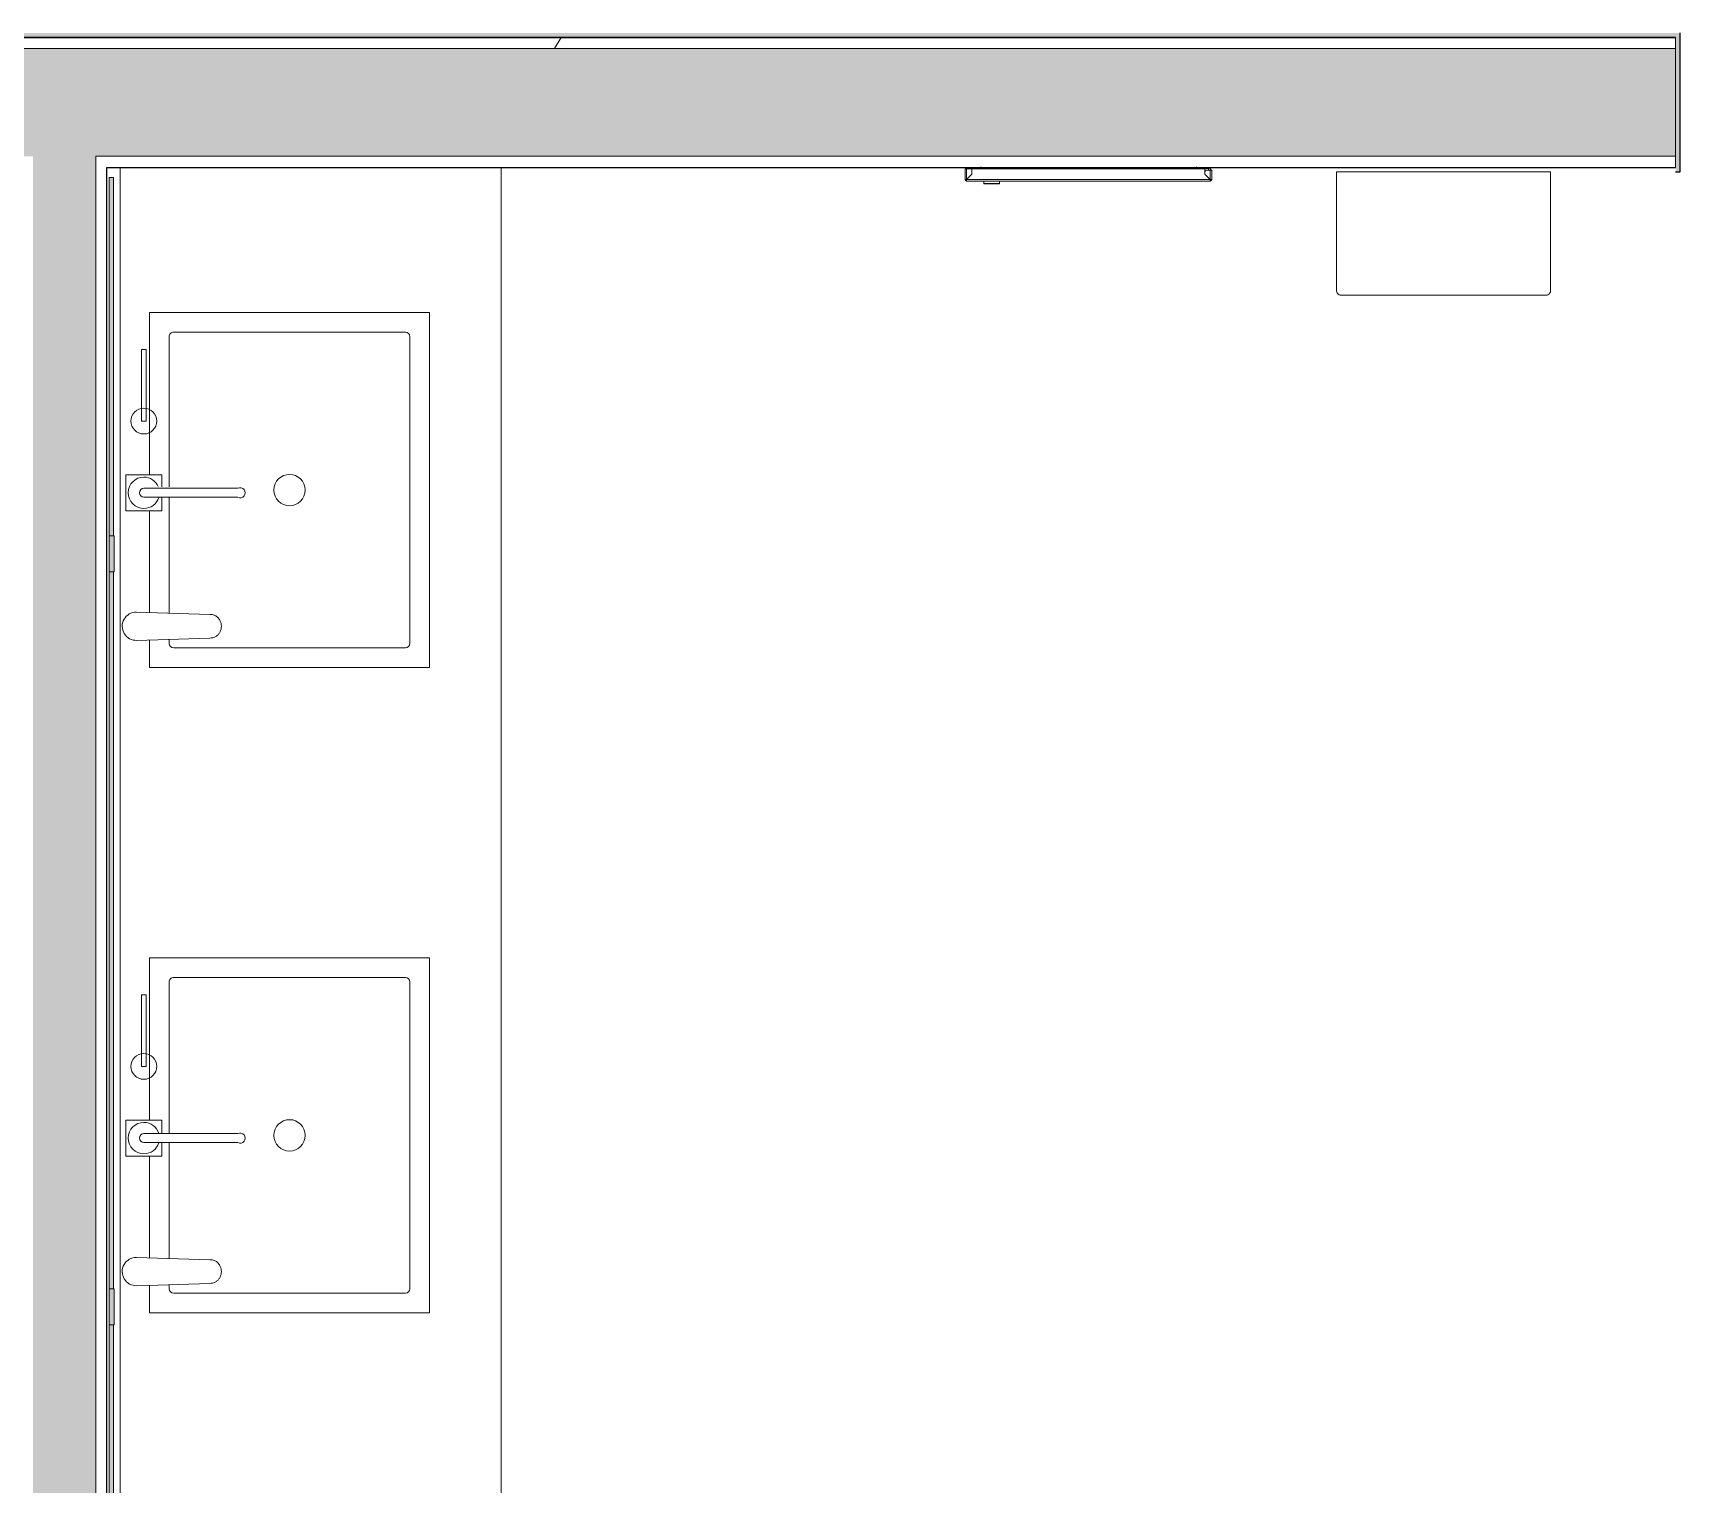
# Model space of a CAD drawing. Header units: inches. Extents: x 25369 to 33161, y -23509 to -20274.
# Drawn here: x 31447 to 31538.9, y -22508.6 to -22427.7 of the extents above; entities that cross this region are included whole.
import ezdxf

# ---------------------------------------------------------------- set-up
doc = ezdxf.new("R2010")
doc.units = ezdxf.units.IN
doc.header["$MEASUREMENT"] = 0
for name, color, linetype, lineweight in [('A-GENM', 13, 'Continuous', 9), ('A-WALL', 113, 'Continuous', 9), ('A-WALL-PATT', 111, 'Continuous', 25), ('I-WALL', 2, 'Continuous', 9), ('P-SANR-FIXT', 6, 'Continuous', 9), ('Q-CASE', 31, 'Continuous', 9), ('Q-SPCQ', 91, 'Continuous', 9)]:
    doc.layers.add(name, color=color, linetype=linetype, lineweight=lineweight)
pattern_1 = [(0, (5929.126, 0), (61.44, 15.36), [2.534, -43.546, 2.534, -43.546, -245.76]), (0, (5929.126, 0), (61.44, 15.36), [-92.16, 2.534, -89.626, 2.534, -43.546, -107.52]), (0, (5929.126, 0), (61.44, 15.36), [-230.4, 2.534, -28.186, 2.534, -74.266]), (120, (5952.166, 7.68), (-44.02215, 45.528601), [2.534, -43.546, 2.534, -43.546, -245.76]), (120, (5952.166, 7.68), (-44.02215, 45.528601), [-92.16, 2.534, -89.626, 2.534, -43.546, -107.52]), (120, (5952.166, 7.68), (-44.02215, 45.528601), [-230.4, 2.534, -28.186, 2.534, -74.266]), (240, (5959.846, 38.4), (-17.41785, -60.888601), [2.534, -43.546, 2.534, -43.546, -245.76]), (240, (5959.846, 38.4), (-17.41785, -60.888601), [-92.16, 2.534, -89.626, 2.534, -43.546, -107.52]), (240, (5959.846, 38.4), (-17.41785, -60.888601), [-230.4, 2.534, -28.186, 2.534, -74.266])]

# ---------------------------------------------------------------- blocks, each defined once
blk = doc.blocks.new('Dispenser_Disposal-Paper-Frost_Products_LTD_-Recessed-400A - Steel-Stainless-37173-Overall Floor Plan')
at = {"layer": 'Q-SPCQ', "color": 10, "lineweight": 13}
for p, q in [((25450.015, -22435.861), (25450.015, -22435.263)), ((25450.015, -22435.263), (25450.873, -22435.263)), ((25450.015, -22435.861), (25463.688, -22435.861)), ((25450.092, -22435.263), (25450.092, -22435.938)), ((25450.391, -22435.554), (25450.092, -22435.861)), ((25450.177, -22435.213), (25450.177, -22435.178)), ((25450.828, -22435.213), (25450.177, -22435.213)), ((25463.339, -22435.263), (25450.391, -22435.263)), ((25450.391, -22435.263), (25450.391, -22435.554)), ((25451.1, -22435.196), (25450.873, -22435.196)), ((25450.873, -22435.263), (25450.873, -22435.196)), ((25450.896, -22435.263), (25450.896, -22435.196)), ((25451.166, -22435.263), (25451.1, -22435.196)), ((25451.55, -22435.176), (25451.55, -22435.263)), ((25451.83, -22435.263), (25451.83, -22435.176)), ((25463.155, -22435.213), (25462.983, -22435.213)), ((25463.155, -22435.213), (25463.655, -22435.213)), ((25463.155, -22435.248), (25463.155, -22435.213)), ((25463.599, -22435.248), (25463.155, -22435.248)), ((25463.389, -22435.313), (25463.389, -22435.562)), ((25463.389, -22435.551), (25463.394, -22435.325)), ((25463.688, -22435.861), (25463.389, -22435.562)), ((25463.394, -22435.325), (25463.717, -22435.325)), ((25463.635, -22435.178), (25463.635, -22435.213)), ((25463.655, -22435.178), (25463.655, -22435.213)), ((25463.688, -22435.938), (25463.688, -22435.328)), ((25463.688, -22435.861), (25463.765, -22435.861)), ((25463.717, -22435.275), (25463.717, -22435.325)), ((25463.717, -22435.325), (25463.765, -22435.325)), ((25463.765, -22435.325), (25463.765, -22435.862)), ((25450.092, -22435.938), (25463.688, -22435.938)), ((25451.057, -22435.938), (25450.092, -22435.938)), ((25451.057, -22436.068), (25451.057, -22435.938)), ((25451.93, -22436.068), (25451.057, -22436.068)), ((25451.91, -22436.088), (25451.077, -22436.088)), ((25463.689, -22435.938), (25451.93, -22435.938)), ((25451.93, -22435.938), (25451.93, -22436.068))]:
    blk.add_line(p, q, dxfattribs=at)
for centre, radius, start, end in [((25450.092, -22435.861), 0.0768, 180, 270), ((25450.092, -22435.861), 0.029, 180, 270), ((25450.828, -22435.146), 0.0665, 270, 0), ((25450.828, -22435.146), 0.0665, 270, 312.1544), ((25462.983, -22435.146), 0.0665, 180, 270), ((25463.339, -22435.313), 0.05, 0, 90), ((25463.655, -22435.275), 0.0625, 153.896, 233.13011), ((25463.655, -22435.275), 0.0625, 302.41174, 90.07285), ((25463.655, -22435.275), 0.0625, 359.83907, 90), ((25463.689, -22435.862), 0.0763, 270, 0), ((25451.077, -22436.068), 0.02, 180, 270), ((25451.91, -22436.068), 0.02, 270, 0)]:
    blk.add_arc(centre, radius, start, end, dxfattribs=at)
blk = doc.blocks.new('Bradley-Washroom_Accessories-Mirrors-747_Standard - 84_ x 36_ _ BradEX-219120-Overall Floor Plan')
at = {"layer": 'Q-SPCQ'}
h = blk.add_hatch(color=7, dxfattribs=at)
h.paths.add_polyline_path([(25522.14, -22519.74), (25522.39, -22519.74), (25522.39, -22499.74), (25522.14, -22499.74), (25522.14, -22511.096)], flags=0)
h.paths.add_polyline_path([(25522.14, -22497.74), (25522.39, -22497.74), (25522.39, -22457.74), (25522.14, -22457.74), (25522.14, -22491.729)], flags=0)
h.paths.add_polyline_path([(25522.39, -22455.74), (25522.39, -22435.74), (25522.14, -22435.74), (25522.14, -22455.74)], flags=0)
for points in [[(25522.421, -22457.74), (25522.421, -22455.74), (25522.14, -22455.74), (25522.14, -22457.74)], [(25522.421, -22499.74), (25522.421, -22497.74), (25522.14, -22497.74), (25522.14, -22499.74)]]:
    blk.add_hatch(color=9, dxfattribs=at).paths.add_polyline_path(points, flags=0)
at = {"layer": 'Q-SPCQ', "color": 7}
for p, q in [((25522.14, -22455.74), (25522.14, -22435.74)), ((25522.39, -22435.74), (25522.14, -22435.74)), ((25522.39, -22435.74), (25522.39, -22455.74)), ((25522.14, -22455.74), (25522.421, -22455.74)), ((25522.14, -22457.74), (25522.14, -22455.74)), ((25522.421, -22457.74), (25522.421, -22455.74)), ((25522.421, -22457.74), (25522.14, -22457.74)), ((25522.14, -22497.74), (25522.14, -22457.74)), ((25522.39, -22457.74), (25522.39, -22497.74)), ((25522.14, -22497.74), (25522.421, -22497.74)), ((25522.14, -22499.74), (25522.14, -22497.74)), ((25522.421, -22499.74), (25522.421, -22497.74)), ((25522.421, -22499.74), (25522.14, -22499.74)), ((25522.14, -22519.74), (25522.14, -22499.74)), ((25522.39, -22499.74), (25522.39, -22519.74)), ((25522.14, -22519.74), (25522.39, -22519.74))]:
    blk.add_line(p, q, dxfattribs=at)
blk = doc.blocks.new('Counter Top - 24_ Depth-194481-Overall Floor Plan')
at = {"layer": 'Q-CASE', "color": 7}
for p, q in [((-47.262, 22), (36.863, 22)), ((37.863, 2.25), (37.863, 0)), ((37.863, 0.75), (-47.262, 0.75))]:
    blk.add_line(p, q, dxfattribs=at)
blk = doc.blocks.new('Soap_Dispenser-TOTO-TES1ADC-05 - Polished Chrome-194390-Overall Floor Plan')
at = {"layer": 'A-GENM', "color": 7}
for p, q in [((-0.791, 0), (-0.659, 4.099)), ((0.659, 4.099), (0.791, 0.026))]:
    blk.add_line(p, q, dxfattribs=at)
blk.add_arc((0, 0), 0.791, 180.00097, 1.85205, dxfattribs=at)
blk.add_open_spline([(-0.659, 4.099), (-0.661, 4.164), (-0.645, 4.29), (-0.56, 4.468), (-0.421, 4.611), (-0.207, 4.728), (0.085, 4.762), (0.346, 4.667), (0.507, 4.528), (0.598, 4.399), (0.652, 4.252), (0.661, 4.151), (0.659, 4.099)], degree=3, knots=[-1, -1, -1, -1, -0.903846, -0.807692, -0.711538, -0.615385, -0.461538, -0.307692, -0.230769, -0.153846, -0.076923, 0, 0, 0, 0], dxfattribs=at)
blk = doc.blocks.new('Faucet-Lavatory-Zurn-Z6920XL - Z6920-XL-ADM2-H4-162583-Overall Floor Plan')
at = {"layer": 'P-SANR-FIXT'}
for p, q in [((1, 1), (-1, 1)), ((-1, 1), (-1, -1)), ((1, -1), (1, 1)), ((-0.25, 0), (-0.25, -5.246)), ((0.25, -5.246), (0.25, 0)), ((8, 0.125), (4, 0.125)), ((4, 0.125), (4, -0.125)), ((8, -0.125), (8, 0.125)), ((4, -0.125), (8, -0.125)), ((-1, -1), (-0.25, -1)), ((0.334, -1), (1, -1))]:
    blk.add_line(p, q, dxfattribs=at)
blk.add_circle((4, 0), 0.719, dxfattribs=at)
for centre, radius, start, end in [((0, 0), 0.875, 0, 180), ((0, 0), 0.875, 180, 252.85714), ((0, 0), 0.25, 360, 180), ((0, 0), 0.875, 292.91361, 0), ((0, -5.375), 0.281, 152.73396, 27.26604)]:
    blk.add_arc(centre, radius, start, end, dxfattribs=at)
blk = doc.blocks.new('Faucet-Lavatory-Zurn-Z6920XL - Z6920-XL-ADM2-H4-V62-Overall Floor Plan')
at = {"layer": 'P-SANR-FIXT'}
for p, q in [((1, 1), (-1, 1)), ((-1, 1), (-1, -1)), ((1, -1), (1, 1)), ((-0.25, 0), (-0.25, -5.246)), ((0.25, -5.246), (0.25, 0)), ((8, 0.125), (4, 0.125)), ((4, 0.125), (4, -0.125)), ((8, -0.125), (8, 0.125)), ((4, -0.125), (8, -0.125)), ((-1, -1), (-0.25, -1)), ((0.25, -1), (1, -1))]:
    blk.add_line(p, q, dxfattribs=at)
blk.add_circle((4, 0), 0.719, dxfattribs=at)
for centre, radius, start, end in [((0, 0), 0.875, 0, 180), ((0, 0), 0.875, 180, 252.85714), ((0, 0), 0.25, 360, 180), ((0, 0), 0.875, 287.14286, 0), ((0, -5.375), 0.281, 152.73396, 27.26604)]:
    blk.add_arc(centre, radius, start, end, dxfattribs=at)
blk = doc.blocks.new('Sink-Under_Counter-Kohler-2882 - White-194391-Overall Floor Plan')
at = {"layer": 'P-SANR-FIXT', "color": 7}
for p, q in [((9.907, 7.813), (-9.906, 7.813)), ((-9.906, 7.813), (-9.906, -7.812)), ((9.907, -7.812), (9.907, 7.813)), ((-8.806, -6.462), (-8.806, 6.463)), ((-8.556, 6.713), (8.557, 6.713)), ((8.807, 6.463), (8.807, -6.462)), ((-0.098, -6.712), (-8.556, -6.712)), ((6.865, -6.712), (0.402, -6.712)), ((8.557, -6.712), (8.33, -6.712)), ((-9.906, -7.812), (-0.848, -7.812)), ((1.152, -7.812), (6.83, -7.812)), ((8.366, -7.812), (9.907, -7.812))]:
    blk.add_line(p, q, dxfattribs=at)
for centre, radius, start, end in [((-8.556, 6.463), 0.25, 90, 180), ((8.557, 6.463), 0.25, 0, 90), ((0, 0), 0.875, 0, 180), ((0, 0), 0.875, 180, 0), ((-8.556, -6.462), 0.25, 180, 270), ((8.557, -6.462), 0.25, 270, 0)]:
    blk.add_arc(centre, radius, start, end, dxfattribs=at)
blk = doc.blocks.new('Sink-Under_Counter-Kohler-2882 - White-V71-Overall Floor Plan')
at = {"layer": 'P-SANR-FIXT', "color": 7}
for p, q in [((9.907, 7.813), (-9.906, 7.813)), ((-9.906, 7.813), (-9.906, -7.812)), ((9.907, -7.812), (9.907, 7.813)), ((-8.806, -6.462), (-8.806, 6.463)), ((-8.556, 6.713), (8.557, 6.713)), ((8.807, 6.463), (8.807, -6.462)), ((-0.182, -6.712), (-8.556, -6.712)), ((6.865, -6.712), (0.402, -6.712)), ((8.557, -6.712), (8.33, -6.712)), ((-9.906, -7.812), (-0.848, -7.812)), ((1.152, -7.812), (6.83, -7.812)), ((8.366, -7.812), (9.907, -7.812))]:
    blk.add_line(p, q, dxfattribs=at)
for centre, radius, start, end in [((-8.556, 6.463), 0.25, 90, 180), ((8.557, 6.463), 0.25, 0, 90), ((0, 0), 0.875, 0, 180), ((0, 0), 0.875, 180, 0), ((-8.556, -6.462), 0.25, 180, 270), ((8.557, -6.462), 0.25, 270, 0)]:
    blk.add_arc(centre, radius, start, end, dxfattribs=at)
blk = doc.blocks.new('Hand_Dryer-Excel_Dryer-XLERATOR_Unit - Not a Type - Load Type Catalog-357530-Overall Floor Plan')
at = {"layer": 'Q-SPCQ', "color": 7}
for p, q in [((25590.609, -22442.035), (25590.609, -22435.428)), ((25590.609, -22435.428), (25602.546, -22435.428)), ((25602.546, -22435.428), (25602.546, -22442.035)), ((25602.296, -22442.303), (25590.859, -22442.303))]:
    blk.add_line(p, q, dxfattribs=at)
for centre, start, end in [((25590.859, -22442.052), 175.97478, 270), ((25602.296, -22442.052), 270, 4.02522)]:
    blk.add_arc(centre, 0.251, start, end, dxfattribs=at)
blk = doc.blocks.new('Locker Rooms and Restrooms_rvt-2-Overall Floor Plan')
at = {"layer": 'A-WALL-PATT', "lineweight": 9}
h = blk.add_hatch(dxfattribs=at)
h.set_pattern_fill('FP_15', style=0, pattern_type=2)
h.set_pattern_definition(pattern_1)
h.paths.add_polyline_path([(25591.933, -22428.553), (25609.515, -22428.553), (25609.515, -22427.928), (25434.265, -22427.928), (25434.265, -22428.553), (25556.84, -22428.553)], flags=0)
h = blk.add_hatch(dxfattribs=at)
h.set_pattern_fill('FP_15', style=0, pattern_type=2)
h.set_pattern_definition(pattern_1)
h.paths.add_polyline_path([(25501.515, -22435.178), (25502.14, -22435.178), (25502.14, -22434.553), (25434.265, -22434.553), (25434.265, -22435.178), (25486.655, -22435.178)], flags=0)
h.paths.add_polyline_path([(25609.515, -22435.178), (25609.515, -22434.553), (25521.39, -22434.553), (25521.39, -22435.178), (25591.933, -22435.178)], flags=0)
h.paths.add_polyline_path([(25505.64, -22435.178), (25517.89, -22435.178), (25517.89, -22434.553), (25505.64, -22434.553)], flags=0)
at = {"layer": 'I-WALL'}
for points in [[(25609.765, -22427.928), (25609.765, -22427.678), (25434.265, -22427.678), (25434.265, -22427.928), (25609.515, -22427.928)], [(25609.765, -22435.428), (25609.765, -22427.928), (25609.515, -22427.928), (25609.515, -22435.428)]]:
    blk.add_hatch(color=8, dxfattribs=at).paths.add_polyline_path(points, flags=0)
at = {"layer": 'I-WALL', "lineweight": 5}
for points in [[(25609.515, -22434.553), (25609.515, -22428.553), (25434.265, -22428.553), (25434.265, -22434.553), (25591.933, -22434.553)], [(25517.89, -22695.428), (25521.39, -22695.428), (25521.39, -22434.553), (25517.89, -22434.553), (25517.89, -22685.398)]]:
    blk.add_hatch(color=254, dxfattribs=at).paths.add_polyline_path(points, flags=0)
at = {"layer": 'A-WALL', "color": 7}
for p, q in [((25609.515, -22428.553), (25609.515, -22427.928)), ((25434.265, -22428.553), (25609.515, -22428.553)), ((25609.515, -22434.553), (25609.515, -22428.553)), ((25521.39, -22435.178), (25521.39, -22434.553)), ((25521.39, -22434.553), (25609.515, -22434.553)), ((25609.515, -22435.178), (25609.515, -22434.553)), ((25521.39, -22435.178), (25521.39, -22691.303))]:
    blk.add_line(p, q, dxfattribs=at)
at = {"layer": 'I-WALL', "color": 250, "lineweight": 25}
for p, q in [((25609.515, -22427.928), (25434.265, -22427.928)), ((25434.265, -22427.928), (25609.515, -22427.928)), ((25609.765, -22427.928), (25609.765, -22427.678)), ((25609.765, -22435.428), (25609.765, -22427.928)), ((25522.015, -22691.303), (25522.015, -22435.178)), ((25522.015, -22435.178), (25609.515, -22435.178)), ((25609.515, -22435.428), (25609.765, -22435.428))]:
    blk.add_line(p, q, dxfattribs=at)
at = {"lineweight": 9}
for name, p, rotation in [('Counter Top - 24_ Depth-194481-Overall Floor Plan', (25522.015, -22482.44), 270.0000000000002), ('Sink-Under_Counter-Kohler-2882 - White-V71-Overall Floor Plan', (25532.203, -22453.178), 270), ('Faucet-Lavatory-Zurn-Z6920XL - Z6920-XL-ADM2-H4-162583-Overall Floor Plan', (25524.078, -22453.33), 89.99999999999962), ('Soap_Dispenser-TOTO-TES1ADC-05 - Polished Chrome-194390-Overall Floor Plan', (25523.662, -22460.775), 270.0000000000303), ('Sink-Under_Counter-Kohler-2882 - White-194391-Overall Floor Plan', (25532.203, -22489.178), 270), ('Faucet-Lavatory-Zurn-Z6920XL - Z6920-XL-ADM2-H4-V62-Overall Floor Plan', (25524.078, -22489.33), 89.99999999999962), ('Soap_Dispenser-TOTO-TES1ADC-05 - Polished Chrome-194390-Overall Floor Plan', (25523.662, -22496.775), 270.0000000000405)]:
    blk.add_blockref(name, p, dxfattribs=dict(at, rotation=rotation))
for name, p in [('Bradley-Washroom_Accessories-Mirrors-747_Standard - 84_ x 36_ _ BradEX-219120-Overall Floor Plan', (0, 0)), ('Dispenser_Disposal-Paper-Frost_Products_LTD_-Recessed-400A - Steel-Stainless-37173-Overall Floor Plan', (119.875, 0)), ('Hand_Dryer-Excel_Dryer-XLERATOR_Unit - Not a Type - Load Type Catalog-357530-Overall Floor Plan', (0, 0))]:
    blk.add_blockref(name, p, dxfattribs=at)

msp = doc.modelspace()

# ---------------------------------------------------------------- block references
at = {"lineweight": 5}
msp.add_blockref('Locker Rooms and Restrooms_rvt-2-Overall Floor Plan', (5929.126, 0), dxfattribs=at)

doc.saveas('drawing.dxf')
